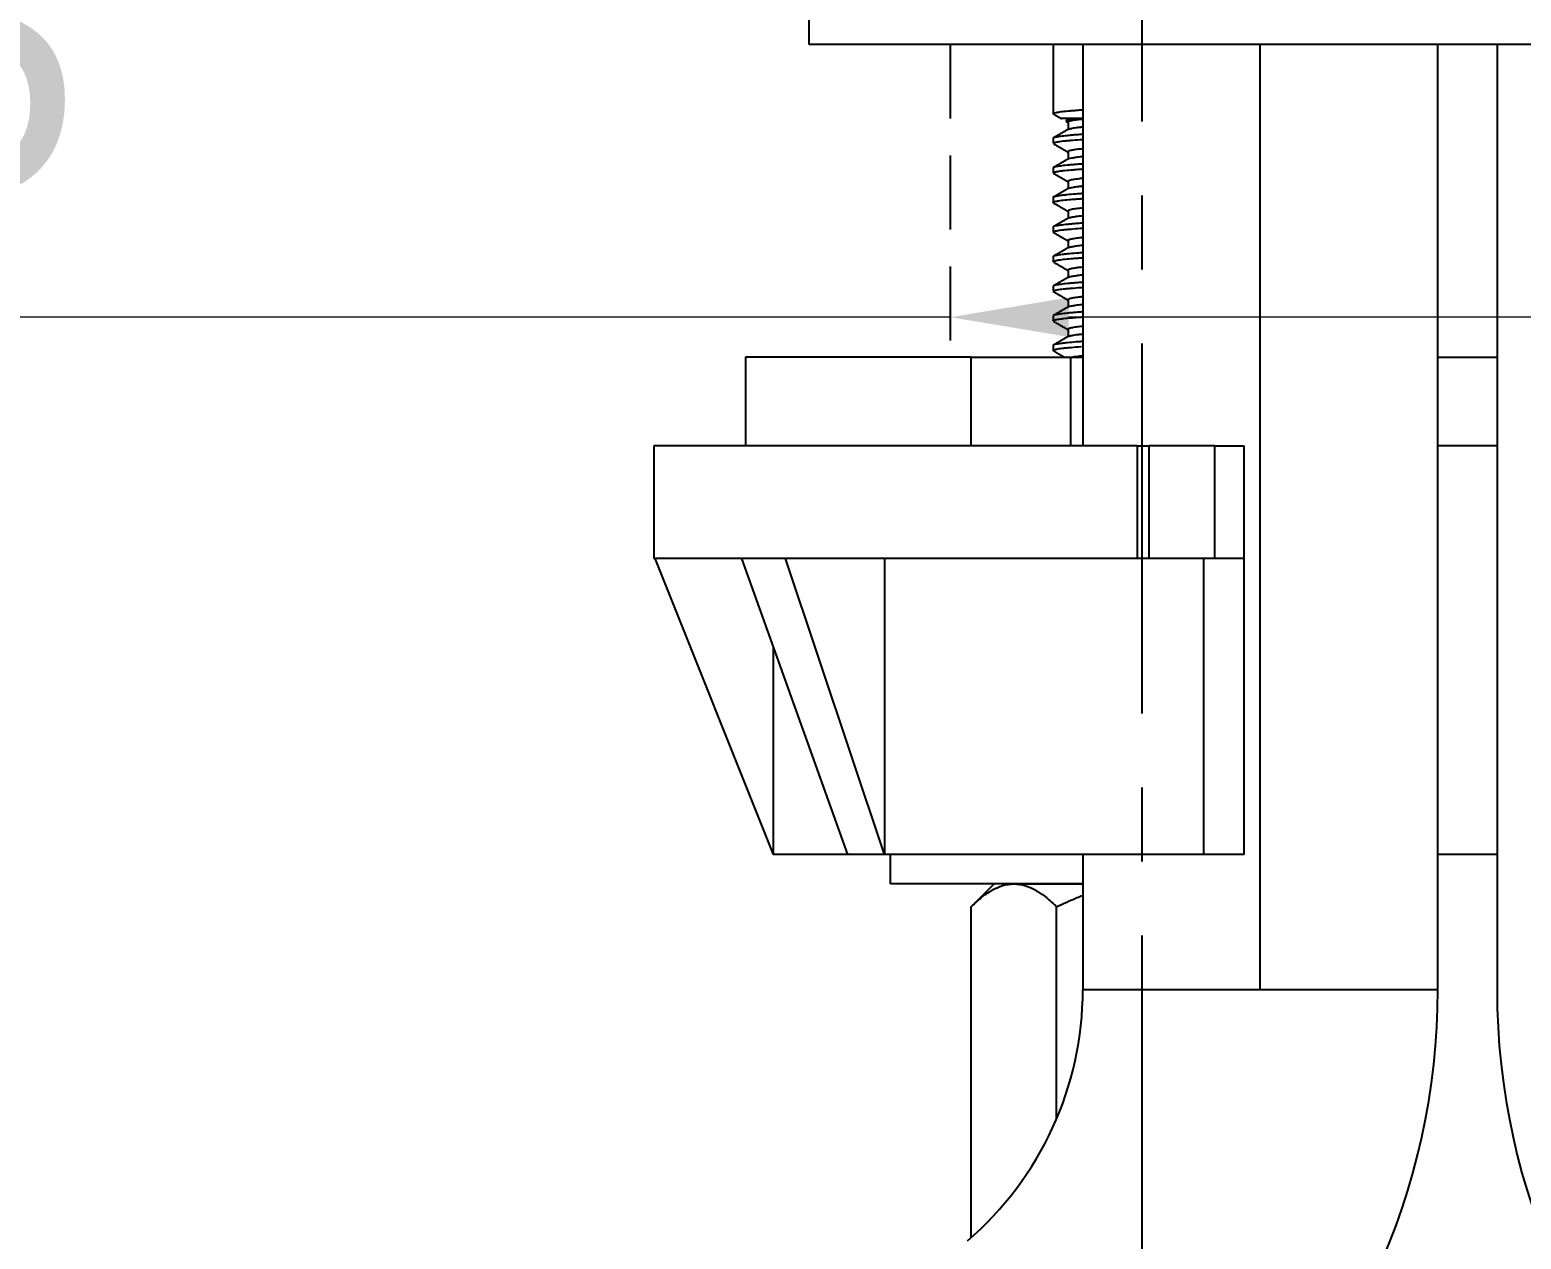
# Model space of a CAD drawing. Extents: x 77 to 788, y 36 to 557.
# Drawn here: x 508.8 to 559.2, y 206 to 246.8 of the extents above; entities that cross this region are included whole.
import ezdxf

# ---------------------------------------------------------------- set-up
doc = ezdxf.new("R2010")
doc.units = 0
doc.header["$LTSCALE"] = 10
doc.header["$MEASUREMENT"] = 0
doc.header["$PDMODE"] = 3
doc.header["$PDSIZE"] = -10
doc.linetypes.add('CENTER', pattern=[2, 1.25, -0.25, 0.25, -0.25])
doc.linetypes.add('HIDDEN', pattern=[0.375, 0.25, -0.125])
doc.layers.get('0').update_dxf_attribs({"linetype": 'CONTINUOUS'})
doc.layers.get('DEFPOINTS').update_dxf_attribs({"linetype": 'CONTINUOUS'})
doc.layers.add('1', color=7, linetype='CONTINUOUS')
doc.styles.add('Daelim Dimension', font='NanumGothic.ttf')
doc.dimstyles.new('DEFAULT', dxfattribs={"dimscale": 2, "dimtxt": 2, "dimasz": 2, "dimexe": 0, "dimexo": 2, "dimgap": 1, "dimtad": 1, "dimdec": 0, "dimzin": 9, "dimdsep": 46, "dimtxsty": 'Daelim Dimension', "dimcen": 0.5, "dimclrd": 5, "dimclre": 5, "dimclrt": 256, "dimadec": 1, "dimazin": 0, "dimtfac": 1, "dimtdec": 0, "dimtix": 1, "dimtmove": 0, "dimatfit": 3, "dimfxl": 0, "dimtolj": 1, "dimtzin": 1, "dimlwd": 9, "dimlwe": 9, "dimarcsym": 0})

# ---------------------------------------------------------------- blocks, each defined once
blk = doc.blocks.new('*D40')
at = {"color": 5, "lineweight": 9, "ltscale": 0.5}
for p, q in [((539.936, 237.106), (427.237, 237.106)), ((539.936, 236.982), (539.936, 237.106)), ((570.936, 237.106), (543.936, 237.106)), ((574.936, 237.037), (574.936, 237.106))]:
    blk.add_line(p, q, dxfattribs=at)
at = {"color": 5, "ltscale": 0.5}
for points in [[(543.936, 237.773), (543.936, 236.44), (539.936, 237.106)], [(570.936, 237.773), (570.936, 236.44), (574.936, 237.106)]]:
    blk.add_solid(points, dxfattribs=at)
at = {"layer": 'DEFPOINTS', "color": 0, "ltscale": 0.5}
for p in [(539.936, 240.982), (574.936, 241.037), (574.936, 237.106)]:
    blk.add_point(p, dxfattribs=at)
at = {"color": 7, "lineweight": -3, "ltscale": 0.5, "insert": (471.426, 245.744), "char_height": 10, "attachment_point": 5, "style": 'Daelim Dimension'}
blk.add_mtext('\\A1;설치구멍 %%C35', dxfattribs=at)

msp = doc.modelspace()

# ---------------------------------------------------------------- linework, layer by layer
at = {"color": 1, "linetype": 'CENTER'}
msp.add_line((546.415, 256.216), (546.415, 183.319), dxfattribs=at)
at = {"color": 7, "linetype": 'HIDDEN', "lineweight": -3}
msp.add_line((539.936, 246.319), (539.936, 235.645), dxfattribs=at)
at = {"layer": '1', "color": 7, "linetype": 'Continuous', "lineweight": -3}
for p, q in [((535.165, 246.319), (535.165, 247.319)), ((579.665, 246.319), (535.165, 246.319)), ((543.415, 246.319), (543.415, 243.984)), ((544.415, 246.318), (544.415, 232.755)), ((550.415, 214.375), (550.415, 246.318)), ((556.415, 214.375), (556.415, 246.318)), ((558.415, 246.318), (558.415, 214.375)), ((543.915, 243.819), (543.854, 243.757)), ((543.915, 243.696), (543.915, 243.45)), ((543.415, 243.153), (543.415, 242.985)), ((543.915, 242.696), (543.915, 242.45)), ((543.415, 242.153), (543.415, 241.985)), ((543.915, 241.696), (543.915, 241.45)), ((543.415, 241.153), (543.415, 240.984)), ((543.915, 240.696), (543.915, 240.45)), ((543.415, 240.153), (543.415, 239.985)), ((543.915, 239.696), (543.915, 239.45)), ((543.415, 239.152), (543.415, 238.984)), ((543.915, 238.696), (543.915, 238.45)), ((543.415, 238.153), (543.415, 237.985)), ((543.915, 237.696), (543.915, 237.45)), ((543.415, 237.153), (543.415, 236.985)), ((543.915, 236.696), (543.915, 236.45)), ((543.415, 236.153), (543.415, 235.984)), ((533.015, 235.755), (533.015, 232.755)), ((540.637, 235.755), (533.015, 235.755)), ((540.637, 235.755), (544.015, 235.755)), ((540.637, 232.755), (540.637, 235.755)), ((544.015, 235.755), (544.415, 235.755)), ((544.015, 232.755), (544.015, 235.755)), ((556.415, 235.755), (557.515, 235.755)), ((557.515, 235.755), (558.415, 235.755)), ((529.915, 232.755), (529.915, 228.955)), ((546.248, 232.755), (529.915, 232.755)), ((546.248, 232.755), (546.654, 232.755)), ((546.248, 232.755), (546.248, 228.955)), ((548.87, 232.755), (546.654, 232.755)), ((546.654, 228.955), (546.654, 232.755)), ((548.87, 232.755), (549.87, 232.755)), ((548.87, 232.755), (548.87, 228.955)), ((549.87, 228.955), (549.87, 232.755)), ((557.515, 232.755), (556.415, 232.755)), ((558.415, 232.755), (557.515, 232.755)), ((529.915, 228.955), (529.954, 228.955)), ((529.954, 228.955), (533.949, 218.955)), ((532.885, 228.955), (529.954, 228.955)), ((532.884, 228.953), (536.467, 218.955)), ((534.365, 228.955), (532.902, 228.955)), ((537.717, 218.955), (534.365, 228.955)), ((546.248, 228.955), (534.365, 228.955)), ((537.717, 228.955), (537.717, 218.955)), ((546.654, 228.955), (546.248, 228.955)), ((548.87, 228.955), (546.654, 228.955)), ((548.49, 228.955), (548.49, 218.955)), ((549.87, 228.955), (548.87, 228.955)), ((549.87, 218.955), (549.87, 228.955)), ((533.949, 225.982), (533.949, 218.955)), ((536.467, 218.955), (533.949, 218.955)), ((537.717, 218.955), (536.467, 218.955)), ((548.49, 218.955), (537.717, 218.955)), ((537.915, 217.955), (537.915, 218.955)), ((544.415, 218.955), (544.415, 214.375)), ((549.87, 218.955), (548.49, 218.955)), ((557.415, 218.955), (556.415, 218.955)), ((558.415, 218.955), (557.415, 218.955)), ((544.416, 217.955), (537.915, 217.955)), ((541.415, 217.955), (540.642, 217.181)), ((542.085, 217.955), (541.415, 217.955)), ((542.085, 217.955), (544.415, 217.955)), ((540.642, 206.005), (540.642, 217.181)), ((543.529, 210.013), (543.529, 217.181)), ((550.415, 214.375), (544.415, 214.375)), ((556.415, 214.375), (550.415, 214.375)), ((558.415, 214.375), (558.415, 214.375))]:
    msp.add_line(p, q, dxfattribs=at)
for centre, radius, start, end in [((533.245, 214.375), 11.17, 310.6169, 0), ((533.245, 214.375), 23.17, 310.6169, 0), ((581.585, 214.375), 23.17, 180, 229.3831)]:
    msp.add_arc(centre, radius, start, end, dxfattribs=at)
msp.add_ellipse((556.808, 161.906), major_axis=(-24.035, 67.007), ratio=0.179914, start_param=6.272626, end_param=6.273977, dxfattribs=at)
for points, knots in [([(543.415, 243.984), (543.415, 243.985), (543.415, 243.986), (543.417, 243.991), (543.421, 243.995), (543.445, 244.009), (543.473, 244.018), (543.526, 244.029), (543.537, 244.032), (543.562, 244.036), (543.575, 244.038), (543.616, 244.045), (543.647, 244.049), (543.747, 244.062), (543.826, 244.071), (543.94, 244.081), (543.963, 244.083), (544.012, 244.087), (544.037, 244.089), (544.113, 244.096), (544.167, 244.1), (544.275, 244.108), (544.33, 244.112), (544.387, 244.116)], [0, 0, 0, 0, 0.017815, 0.017815, 0.116522, 0.116522, 0.313936, 0.313936, 0.36329, 0.36329, 0.412643, 0.412643, 0.51135, 0.51135, 0.708764, 0.708764, 0.758118, 0.758118, 0.807471, 0.807471, 0.906179, 0.906179, 1, 1, 1, 1]), ([(543.43, 243.969), (543.427, 243.97), (543.424, 243.972), (543.421, 243.975), (543.419, 243.976), (543.418, 243.977)], [0, 0, 0, 0, 0.560519, 0.560519, 1, 1, 1, 1]), ([(544.403, 243.819), (544.401, 243.819), (544.399, 243.819), (544.361, 243.819), (544.327, 243.819), (544.276, 243.819), (544.26, 243.819), (544.227, 243.819), (544.212, 243.819), (544.134, 243.819), (544.077, 243.819), (543.975, 243.819), (543.929, 243.819), (543.869, 243.819), (543.85, 243.819), (543.815, 243.819), (543.8, 243.819), (543.757, 243.819), (543.735, 243.819), (543.703, 243.819), (543.693, 243.819), (543.689, 243.819), (543.688, 243.819), (543.688, 243.819), (543.688, 243.819), (543.689, 243.819)], [0, 0, 0, 0, 0.00382, 0.00382, 0.081783, 0.081783, 0.120765, 0.120765, 0.159747, 0.159747, 0.315673, 0.315673, 0.4716, 0.4716, 0.549563, 0.549563, 0.627526, 0.627526, 0.783453, 0.783453, 0.939379, 0.939379, 0.978361, 0.978361, 1, 1, 1, 1]), ([(543.837, 243.741), (543.84, 243.744), (543.848, 243.747), (543.869, 243.754), (543.882, 243.756), (543.906, 243.761), (543.914, 243.762), (543.933, 243.765), (543.943, 243.767), (543.997, 243.774), (544.051, 243.78), (544.148, 243.788), (544.182, 243.791), (544.239, 243.795), (544.258, 243.796), (544.299, 243.799), (544.32, 243.801), (544.362, 243.803), (544.384, 243.805), (544.407, 243.806)], [0, 0, 0, 0, 0.154201, 0.154201, 0.284324, 0.284324, 0.349385, 0.349385, 0.414447, 0.414447, 0.674693, 0.674693, 0.804816, 0.804816, 0.869877, 0.869877, 0.934939, 0.934939, 1, 1, 1, 1]), ([(544.398, 243.797), (544.387, 243.796), (544.377, 243.795), (544.327, 243.789), (544.29, 243.785), (544.238, 243.779), (544.221, 243.777), (544.189, 243.772), (544.174, 243.77), (544.1, 243.759), (544.052, 243.751), (543.995, 243.737), (543.979, 243.733), (543.958, 243.726), (543.952, 243.724), (543.941, 243.719), (543.936, 243.717), (543.921, 243.708), (543.915, 243.701), (543.915, 243.695)], [0, 0, 0, 0, 0.035124, 0.035124, 0.164257, 0.164257, 0.228823, 0.228823, 0.293389, 0.293389, 0.551655, 0.551655, 0.680787, 0.680787, 0.745354, 0.745354, 0.80992, 0.80992, 1, 1, 1, 1]), ([(543.927, 243.457), (543.934, 243.461), (543.943, 243.466), (543.961, 243.472), (543.968, 243.474), (543.983, 243.478), (543.991, 243.48), (544.035, 243.491), (544.081, 243.499), (544.165, 243.512), (544.211, 243.519), (544.263, 243.525), (544.298, 243.53), (544.317, 243.532), (544.354, 243.537), (544.373, 243.539), (544.392, 243.541)], [0, 0, 0, 0, 0.152228, 0.152228, 0.22958, 0.22958, 0.306931, 0.306931, 0.616337, 0.616337, 0.77104, 0.848392, 0.848392, 0.925743, 0.925743, 1, 1, 1, 1]), ([(544.385, 243.285), (544.37, 243.284), (544.355, 243.283), (544.283, 243.277), (544.227, 243.273), (544.159, 243.267), (544.146, 243.266), (544.12, 243.264), (544.081, 243.261), (544.043, 243.257), (543.971, 243.251), (543.925, 243.246), (543.796, 243.233), (543.721, 243.224), (543.641, 243.213), (543.626, 243.211), (543.597, 243.207), (543.584, 243.205), (543.545, 243.199), (543.523, 243.195), (543.465, 243.182), (543.439, 243.174), (543.422, 243.164), (543.42, 243.162), (543.416, 243.158), (543.415, 243.156), (543.415, 243.153), (543.415, 243.153), (543.415, 243.153)], [0, 0, 0, 0, 0.024068, 0.024068, 0.121118, 0.121118, 0.145381, 0.145381, 0.169643, 0.218168, 0.218168, 0.315218, 0.315218, 0.509317, 0.509317, 0.557842, 0.557842, 0.606367, 0.606367, 0.703417, 0.703417, 0.897516, 0.897516, 0.946041, 0.946041, 0.994566, 0.994566, 1, 1, 1, 1]), ([(543.415, 242.984), (543.415, 242.992), (543.427, 243.001), (543.464, 243.014), (543.48, 243.019), (543.509, 243.026), (543.519, 243.028), (543.541, 243.032), (543.553, 243.035), (543.616, 243.046), (543.678, 243.054), (543.789, 243.066), (543.829, 243.071), (543.893, 243.077), (543.916, 243.079), (543.961, 243.083), (543.985, 243.085), (544.105, 243.095), (544.211, 243.103), (544.345, 243.113), (544.364, 243.115), (544.382, 243.116)], [0, 0, 0, 0, 0.192546, 0.192546, 0.289596, 0.289596, 0.338121, 0.338121, 0.386646, 0.386646, 0.580745, 0.580745, 0.677795, 0.677795, 0.72632, 0.72632, 0.774845, 0.774845, 0.968944, 0.968944, 1, 1, 1, 1]), ([(544.39, 242.796), (544.326, 242.789), (544.268, 242.783), (544.184, 242.772), (544.154, 242.768), (544.113, 242.761), (544.099, 242.759), (544.074, 242.754), (544.062, 242.752), (544.007, 242.741), (543.973, 242.732), (543.939, 242.718), (543.93, 242.714), (543.922, 242.707), (543.919, 242.705), (543.916, 242.7), (543.915, 242.698), (543.915, 242.696), (543.915, 242.695), (543.915, 242.695)], [0, 0, 0, 0, 0.208336, 0.208336, 0.338545, 0.338545, 0.403649, 0.403649, 0.468754, 0.468754, 0.729173, 0.729173, 0.859382, 0.859382, 0.924487, 0.924487, 0.989591, 0.989591, 1, 1, 1, 1]), ([(543.93, 242.459), (543.931, 242.459), (543.932, 242.46), (543.936, 242.462), (543.941, 242.464), (543.968, 242.475), (544, 242.483), (544.065, 242.496), (544.089, 242.5), (544.129, 242.507), (544.144, 242.509), (544.173, 242.513), (544.189, 242.515), (544.258, 242.525), (544.318, 242.533), (544.385, 242.54)], [0, 0, 0, 0, 0.014669, 0.014669, 0.094388, 0.094388, 0.413266, 0.413266, 0.572704, 0.572704, 0.652424, 0.652424, 0.732143, 0.732143, 1, 1, 1, 1]), ([(544.384, 242.284), (544.37, 242.283), (544.357, 242.283), (544.285, 242.277), (544.229, 242.273), (544.123, 242.264), (544.072, 242.26), (543.999, 242.253), (543.975, 242.251), (543.929, 242.246), (543.906, 242.244), (543.797, 242.233), (543.722, 242.224), (543.596, 242.207), (543.544, 242.199), (543.465, 242.183), (543.439, 242.175), (543.419, 242.162), (543.416, 242.158), (543.415, 242.154), (543.415, 242.153), (543.415, 242.153)], [0, 0, 0, 0, 0.022515, 0.022515, 0.119565, 0.119565, 0.216615, 0.216615, 0.26514, 0.26514, 0.313664, 0.313664, 0.507764, 0.507764, 0.701863, 0.701863, 0.895962, 0.895962, 0.993012, 0.993012, 1, 1, 1, 1]), ([(543.415, 241.984), (543.415, 241.988), (543.418, 241.992), (543.426, 241.998), (543.428, 241.999), (543.432, 242.001), (543.434, 242.002), (543.441, 242.006), (543.446, 242.008), (543.478, 242.019), (543.516, 242.028), (543.592, 242.041), (543.62, 242.046), (543.667, 242.052), (543.684, 242.054), (543.718, 242.058), (543.736, 242.061), (543.83, 242.071), (543.915, 242.079), (544.059, 242.091), (544.11, 242.095), (544.19, 242.102), (544.217, 242.104), (544.273, 242.108), (544.301, 242.11), (544.352, 242.114), (544.374, 242.115), (544.396, 242.117)], [0, 0, 0, 0, 0.096451, 0.096451, 0.120563, 0.120563, 0.144676, 0.144676, 0.192901, 0.192901, 0.385802, 0.385802, 0.482253, 0.482253, 0.530478, 0.530478, 0.578704, 0.578704, 0.771605, 0.771605, 0.868056, 0.868056, 0.916281, 0.916281, 0.964506, 0.964506, 1, 1, 1, 1]), ([(544.392, 241.796), (544.372, 241.794), (544.353, 241.792), (544.315, 241.788), (544.296, 241.786), (544.207, 241.775), (544.146, 241.767), (544.07, 241.754), (544.036, 241.747), (544.007, 241.74), (543.99, 241.736), (543.982, 241.734), (543.945, 241.722), (543.926, 241.713), (543.916, 241.701), (543.915, 241.698), (543.915, 241.695)], [0, 0, 0, 0, 0.064063, 0.064063, 0.129168, 0.129168, 0.389586, 0.389586, 0.519795, 0.584899, 0.584899, 0.650004, 0.650004, 0.910422, 0.910422, 1, 1, 1, 1]), ([(543.928, 241.458), (543.937, 241.464), (543.953, 241.47), (543.982, 241.478), (543.99, 241.48), (544.008, 241.484), (544.017, 241.486), (544.048, 241.493), (544.071, 241.497), (544.147, 241.51), (544.208, 241.518), (544.296, 241.53), (544.315, 241.532), (544.353, 241.536), (544.372, 241.539), (544.396, 241.541), (544.398, 241.542), (544.401, 241.542)], [0, 0, 0, 0, 0.223039, 0.223039, 0.299632, 0.299632, 0.376226, 0.376226, 0.529412, 0.529412, 0.835784, 0.835784, 0.912378, 0.912378, 0.988971, 0.988971, 1, 1, 1, 1]), ([(544.397, 241.285), (544.381, 241.284), (544.364, 241.283), (544.318, 241.28), (544.289, 241.278), (544.233, 241.273), (544.205, 241.271), (544.071, 241.26), (543.974, 241.251), (543.844, 241.238), (543.804, 241.233), (543.747, 241.227), (543.729, 241.225), (543.693, 241.22), (543.677, 241.218), (543.597, 241.207), (543.545, 241.199), (543.486, 241.187), (543.47, 241.183), (543.45, 241.177), (543.444, 241.175), (543.434, 241.171), (543.43, 241.169), (543.419, 241.162), (543.416, 241.158), (543.415, 241.154), (543.415, 241.153), (543.415, 241.153)], [0, 0, 0, 0, 0.027006, 0.027006, 0.075232, 0.075232, 0.123457, 0.123457, 0.316358, 0.316358, 0.412808, 0.412808, 0.461034, 0.461034, 0.509259, 0.509259, 0.70216, 0.70216, 0.79861, 0.79861, 0.846836, 0.846836, 0.895061, 0.895061, 0.991511, 0.991511, 1, 1, 1, 1]), ([(543.432, 240.968), (543.43, 240.969), (543.427, 240.97), (543.422, 240.973), (543.42, 240.975), (543.416, 240.98), (543.415, 240.982), (543.415, 240.993), (543.428, 241.001), (543.466, 241.015), (543.482, 241.019), (543.511, 241.026), (543.521, 241.028), (543.543, 241.033), (543.556, 241.035), (543.619, 241.046), (543.682, 241.055), (543.831, 241.071), (543.917, 241.079), (544.038, 241.09), (544.063, 241.092), (544.114, 241.096), (544.141, 241.098), (544.22, 241.104), (544.276, 241.108), (544.35, 241.114), (544.367, 241.115), (544.384, 241.116)], [0, 0, 0, 0, 0.025552, 0.025552, 0.068715, 0.068715, 0.111878, 0.111878, 0.28453, 0.28453, 0.370856, 0.370856, 0.414019, 0.414019, 0.457182, 0.457182, 0.629834, 0.629834, 0.802486, 0.802486, 0.845649, 0.845649, 0.888812, 0.888812, 0.975138, 0.975138, 1, 1, 1, 1]), ([(544.384, 240.795), (544.371, 240.794), (544.359, 240.793), (544.308, 240.787), (544.272, 240.783), (544.205, 240.775), (544.174, 240.77), (544.087, 240.757), (543.994, 240.74), (543.943, 240.722), (543.925, 240.71), (543.922, 240.708), (543.918, 240.703), (543.917, 240.701), (543.915, 240.698), (543.915, 240.696), (543.915, 240.695)], [0, 0, 0, 0, 0.042017, 0.042017, 0.173319, 0.173319, 0.304622, 0.304622, 0.567227, 0.829832, 0.829832, 0.895484, 0.895484, 0.961135, 0.961135, 1, 1, 1, 1]), ([(543.929, 240.458), (543.93, 240.459), (543.931, 240.459), (543.936, 240.462), (543.941, 240.464), (543.951, 240.468), (543.957, 240.47), (543.978, 240.477), (543.994, 240.481), (544.05, 240.493), (544.098, 240.502), (544.171, 240.513), (544.187, 240.515), (544.219, 240.52), (544.235, 240.522), (544.287, 240.529), (544.323, 240.533), (544.37, 240.538), (544.378, 240.539), (544.387, 240.54)], [0, 0, 0, 0, 0.020199, 0.020199, 0.099114, 0.099114, 0.178028, 0.178028, 0.335857, 0.335857, 0.651514, 0.651514, 0.730428, 0.730428, 0.809343, 0.809343, 0.967171, 0.967171, 1, 1, 1, 1]), ([(544.386, 240.285), (544.315, 240.28), (544.247, 240.274), (544.129, 240.265), (544.078, 240.26), (543.979, 240.251), (543.933, 240.247), (543.803, 240.233), (543.727, 240.225), (543.631, 240.212), (543.602, 240.208), (543.563, 240.202), (543.55, 240.199), (543.527, 240.195), (543.517, 240.193), (543.467, 240.183), (543.441, 240.175), (543.42, 240.163), (543.416, 240.159), (543.415, 240.154), (543.415, 240.153), (543.415, 240.153)], [0, 0, 0, 0, 0.116459, 0.116459, 0.213509, 0.213509, 0.310558, 0.310558, 0.504657, 0.504657, 0.601706, 0.601706, 0.650231, 0.650231, 0.698756, 0.698756, 0.892855, 0.892855, 0.989904, 0.989904, 1, 1, 1, 1]), ([(543.415, 239.984), (543.415, 239.984), (543.415, 239.984), (543.415, 239.993), (543.428, 240.002), (543.457, 240.012), (543.461, 240.013), (543.468, 240.015), (543.48, 240.019), (543.493, 240.022), (543.522, 240.029), (543.544, 240.033), (543.621, 240.046), (543.683, 240.055), (543.777, 240.065), (543.797, 240.067), (543.838, 240.071), (543.9, 240.078), (543.969, 240.084), (544.114, 240.096), (544.22, 240.104), (544.36, 240.114), (544.383, 240.116), (544.408, 240.118)], [0, 0, 0, 0, 0.003071, 0.003071, 0.194788, 0.194788, 0.218753, 0.218753, 0.242718, 0.290647, 0.290647, 0.386506, 0.386506, 0.578223, 0.578223, 0.626152, 0.626152, 0.674081, 0.76994, 0.76994, 0.961657, 0.961657, 1, 1, 1, 1]), ([(544.408, 239.798), (544.391, 239.796), (544.375, 239.795), (544.34, 239.791), (544.321, 239.789), (544.266, 239.782), (544.232, 239.778), (544.137, 239.765), (544.084, 239.757), (544.03, 239.746), (544.02, 239.743), (544.001, 239.739), (543.993, 239.737), (543.969, 239.73), (543.955, 239.725), (543.925, 239.712), (543.915, 239.704), (543.915, 239.695)], [0, 0, 0, 0, 0.051743, 0.051743, 0.11578, 0.11578, 0.243855, 0.243855, 0.500005, 0.500005, 0.564043, 0.564043, 0.62808, 0.62808, 0.756155, 0.756155, 1, 1, 1, 1]), ([(543.928, 239.458), (543.934, 239.462), (543.943, 239.465), (543.966, 239.473), (543.981, 239.478), (544.007, 239.484), (544.016, 239.486), (544.037, 239.49), (544.047, 239.492), (544.105, 239.503), (544.206, 239.519), (544.338, 239.535), (544.403, 239.542)], [0, 0, 0, 0, 0.142158, 0.142158, 0.295344, 0.295344, 0.371937, 0.371937, 0.44853, 0.44853, 0.754902, 1, 1, 1, 1]), ([(544.409, 239.286), (544.39, 239.285), (544.372, 239.284), (544.295, 239.278), (544.239, 239.274), (544.078, 239.261), (543.98, 239.252), (543.871, 239.241), (543.85, 239.238), (543.809, 239.234), (543.789, 239.232), (543.732, 239.225), (543.696, 239.221), (543.6, 239.208), (543.548, 239.2), (543.499, 239.19), (543.489, 239.187), (543.472, 239.183), (543.465, 239.181), (543.444, 239.175), (543.424, 239.167), (543.416, 239.159), (543.415, 239.154), (543.415, 239.154), (543.415, 239.153)], [0, 0, 0, 0, 0.029908, 0.029908, 0.125767, 0.125767, 0.317485, 0.317485, 0.365415, 0.365415, 0.413344, 0.413344, 0.509203, 0.509203, 0.700921, 0.700921, 0.748851, 0.748851, 0.79678, 0.79678, 0.892639, 0.988498, 0.988498, 1, 1, 1, 1]), ([(543.415, 238.984), (543.415, 238.984), (543.415, 238.984), (543.415, 238.987), (543.416, 238.989), (543.42, 238.993), (543.422, 238.995), (543.432, 239.002), (543.442, 239.007), (543.481, 239.02), (543.52, 239.029), (543.584, 239.04), (543.597, 239.042), (543.619, 239.045), (543.626, 239.046), (543.642, 239.049), (543.681, 239.054), (543.724, 239.059), (543.836, 239.072), (543.922, 239.08), (544.043, 239.09), (544.068, 239.092), (544.12, 239.096), (544.146, 239.098), (544.227, 239.105), (544.283, 239.109), (544.356, 239.114), (544.371, 239.115), (544.386, 239.116)], [0, 0, 0, 0, 0.004659, 0.004659, 0.053184, 0.053184, 0.101708, 0.101708, 0.198758, 0.198758, 0.392857, 0.392857, 0.441382, 0.441382, 0.465645, 0.465645, 0.489907, 0.586957, 0.586957, 0.781056, 0.781056, 0.829581, 0.829581, 0.878106, 0.878106, 0.975155, 0.975155, 1, 1, 1, 1]), ([(544.385, 238.796), (544.341, 238.791), (544.3, 238.786), (544.244, 238.78), (544.227, 238.777), (544.195, 238.773), (544.179, 238.771), (544.135, 238.765), (544.107, 238.76), (544.034, 238.747), (543.995, 238.738), (543.961, 238.727), (543.954, 238.725), (543.943, 238.72), (543.938, 238.718), (543.926, 238.711), (543.92, 238.706), (543.916, 238.7), (543.915, 238.697), (543.915, 238.695)], [0, 0, 0, 0, 0.144959, 0.144959, 0.21061, 0.21061, 0.276262, 0.276262, 0.407564, 0.407564, 0.67017, 0.67017, 0.735821, 0.735821, 0.801472, 0.801472, 0.932775, 0.932775, 1, 1, 1, 1]), ([(543.928, 238.458), (543.933, 238.461), (543.938, 238.463), (543.951, 238.468), (543.957, 238.47), (543.97, 238.474), (543.978, 238.477), (544.018, 238.487), (544.061, 238.495), (544.14, 238.508), (544.184, 238.515), (544.234, 238.522), (544.268, 238.526), (544.286, 238.528), (544.331, 238.534), (544.359, 238.537), (544.389, 238.541)], [0, 0, 0, 0, 0.103751, 0.103751, 0.181876, 0.181876, 0.260001, 0.260001, 0.572501, 0.572501, 0.72875, 0.806875, 0.806875, 0.885, 0.885, 1, 1, 1, 1]), ([(544.388, 238.285), (544.319, 238.28), (544.252, 238.275), (544.162, 238.267), (544.135, 238.265), (544.083, 238.261), (544.058, 238.259), (543.984, 238.252), (543.938, 238.247), (543.808, 238.234), (543.732, 238.225), (543.651, 238.215), (543.635, 238.212), (543.606, 238.208), (543.592, 238.206), (543.552, 238.2), (543.529, 238.196), (543.469, 238.184), (543.442, 238.176), (543.424, 238.165), (543.421, 238.163), (543.418, 238.16), (543.417, 238.159), (543.416, 238.157), (543.415, 238.155), (543.415, 238.154), (543.415, 238.153)], [0, 0, 0, 0, 0.113354, 0.113354, 0.16188, 0.16188, 0.210405, 0.210405, 0.307455, 0.307455, 0.501555, 0.501555, 0.55008, 0.55008, 0.598605, 0.598605, 0.695655, 0.695655, 0.889755, 0.889755, 0.93828, 0.93828, 0.962542, 0.962542, 0.986805, 1, 1, 1, 1]), ([(543.415, 237.984), (543.415, 237.984), (543.415, 237.984), (543.416, 237.993), (543.429, 238.002), (543.462, 238.013), (543.469, 238.016), (543.486, 238.02), (543.495, 238.022), (543.524, 238.029), (543.547, 238.034), (543.624, 238.047), (543.688, 238.055), (543.8, 238.068), (543.841, 238.072), (543.895, 238.077), (543.907, 238.078), (543.929, 238.08), (543.963, 238.083), (543.999, 238.086), (544.12, 238.096), (544.227, 238.105), (544.357, 238.114), (544.371, 238.115), (544.385, 238.116)], [0, 0, 0, 0, 0.006211, 0.006211, 0.20031, 0.20031, 0.248835, 0.248835, 0.29736, 0.29736, 0.39441, 0.39441, 0.588509, 0.588509, 0.685559, 0.685559, 0.709821, 0.709821, 0.734084, 0.782609, 0.782609, 0.976708, 0.976708, 1, 1, 1, 1]), ([(544.393, 237.796), (544.37, 237.794), (544.348, 237.792), (544.252, 237.781), (544.187, 237.773), (544.118, 237.762), (544.104, 237.76), (544.079, 237.755), (544.067, 237.753), (544.033, 237.746), (544.013, 237.742), (543.961, 237.728), (543.938, 237.719), (543.922, 237.708), (543.92, 237.706), (543.917, 237.701), (543.916, 237.699), (543.915, 237.696), (543.915, 237.696), (543.915, 237.695)], [0, 0, 0, 0, 0.072917, 0.072917, 0.333334, 0.333334, 0.398439, 0.398439, 0.463543, 0.463543, 0.593752, 0.593752, 0.85417, 0.85417, 0.919274, 0.919274, 0.984378, 0.984378, 1, 1, 1, 1]), ([(543.93, 237.459), (543.932, 237.46), (543.935, 237.462), (543.956, 237.471), (543.986, 237.479), (544.046, 237.492), (544.068, 237.496), (544.106, 237.503), (544.12, 237.505), (544.148, 237.509), (544.163, 237.512), (544.239, 237.523), (544.309, 237.532), (544.389, 237.541)], [0, 0, 0, 0, 0.053034, 0.053034, 0.368689, 0.368689, 0.526517, 0.526517, 0.605431, 0.605431, 0.684345, 0.684345, 1, 1, 1, 1]), ([(544.387, 237.285), (544.319, 237.28), (544.254, 237.275), (544.138, 237.266), (544.087, 237.261), (544.013, 237.254), (543.989, 237.252), (543.942, 237.248), (543.92, 237.245), (543.809, 237.234), (543.733, 237.225), (543.604, 237.208), (543.551, 237.2), (543.506, 237.191), (543.501, 237.19), (543.491, 237.188), (543.478, 237.185), (543.466, 237.182), (543.446, 237.176), (543.425, 237.168), (543.416, 237.159), (543.415, 237.154), (543.415, 237.153), (543.415, 237.152)], [0, 0, 0, 0, 0.111111, 0.111111, 0.207562, 0.207562, 0.255787, 0.255787, 0.304012, 0.304012, 0.496913, 0.496913, 0.689815, 0.689815, 0.713927, 0.713927, 0.73804, 0.786265, 0.786265, 0.882716, 0.979166, 0.979166, 1, 1, 1, 1]), ([(543.415, 236.984), (543.415, 236.984), (543.415, 236.985), (543.416, 236.989), (543.419, 236.994), (543.43, 237), (543.434, 237.003), (543.444, 237.007), (543.45, 237.009), (543.483, 237.021), (543.522, 237.029), (543.6, 237.043), (543.629, 237.047), (543.677, 237.053), (543.693, 237.055), (543.729, 237.06), (543.747, 237.062), (543.842, 237.072), (543.928, 237.08), (544.074, 237.092), (544.125, 237.097), (544.205, 237.103), (544.233, 237.105), (544.275, 237.108), (544.29, 237.109), (544.318, 237.111), (544.333, 237.112), (544.364, 237.115), (544.382, 237.116), (544.399, 237.117)], [0, 0, 0, 0, 0.007716, 0.007716, 0.104167, 0.104167, 0.152392, 0.152392, 0.200617, 0.200617, 0.393519, 0.393519, 0.489969, 0.489969, 0.538194, 0.538194, 0.58642, 0.58642, 0.779321, 0.779321, 0.875771, 0.875771, 0.923997, 0.923997, 0.948109, 0.948109, 0.972222, 0.972222, 1, 1, 1, 1]), ([(544.394, 236.797), (544.356, 236.793), (544.319, 236.789), (544.249, 236.78), (544.216, 236.776), (544.123, 236.763), (544.072, 236.755), (544.01, 236.741), (543.992, 236.737), (543.969, 236.73), (543.963, 236.728), (543.95, 236.723), (543.945, 236.721), (543.923, 236.711), (543.915, 236.703), (543.915, 236.695)], [0, 0, 0, 0, 0.123959, 0.123959, 0.254167, 0.254167, 0.514585, 0.514585, 0.644793, 0.644793, 0.709897, 0.709897, 0.775002, 0.775002, 1, 1, 1, 1]), ([(543.927, 236.457), (543.935, 236.462), (543.947, 236.467), (543.969, 236.474), (543.977, 236.476), (543.993, 236.48), (544.002, 236.483), (544.03, 236.489), (544.051, 236.493), (544.123, 236.506), (544.181, 236.515), (544.266, 236.526), (544.284, 236.528), (544.32, 236.533), (544.339, 236.535), (544.372, 236.539), (544.385, 236.54), (544.398, 236.542)], [0, 0, 0, 0, 0.183824, 0.183824, 0.260417, 0.260417, 0.33701, 0.33701, 0.490197, 0.490197, 0.796569, 0.796569, 0.873162, 0.873162, 0.949756, 0.949756, 1, 1, 1, 1]), ([(544.389, 236.285), (544.381, 236.284), (544.373, 236.284), (544.335, 236.281), (544.306, 236.279), (544.249, 236.275), (544.221, 236.272), (544.086, 236.261), (543.988, 236.252), (543.857, 236.239), (543.816, 236.235), (543.758, 236.228), (543.739, 236.226), (543.713, 236.223), (543.704, 236.222), (543.687, 236.219), (543.678, 236.218), (543.605, 236.209), (543.552, 236.2), (543.492, 236.188), (543.475, 236.184), (543.454, 236.178), (543.447, 236.176), (543.437, 236.172), (543.432, 236.17), (543.421, 236.164), (543.416, 236.16), (543.415, 236.155), (543.415, 236.154), (543.415, 236.153)], [0, 0, 0, 0, 0.013199, 0.013199, 0.061723, 0.061723, 0.110248, 0.110248, 0.304347, 0.304347, 0.401396, 0.401396, 0.449921, 0.449921, 0.474183, 0.474183, 0.498445, 0.498445, 0.692544, 0.692544, 0.789593, 0.789593, 0.838118, 0.838118, 0.886643, 0.886643, 0.983692, 0.983692, 1, 1, 1, 1]), ([(543.427, 235.97), (543.426, 235.971), (543.425, 235.972), (543.421, 235.975), (543.418, 235.977), (543.416, 235.981), (543.415, 235.983), (543.416, 235.994), (543.43, 236.003), (543.471, 236.016), (543.487, 236.021), (543.517, 236.027), (543.527, 236.03), (543.55, 236.034), (543.563, 236.036), (543.628, 236.047), (543.692, 236.056), (543.805, 236.068), (543.846, 236.072), (543.911, 236.078), (543.933, 236.08), (543.98, 236.085), (544.004, 236.087), (544.127, 236.097), (544.234, 236.105), (544.359, 236.114), (544.367, 236.115), (544.376, 236.116)], [0, 0, 0, 0, 0.016244, 0.016244, 0.060382, 0.060382, 0.104521, 0.104521, 0.281074, 0.281074, 0.369351, 0.369351, 0.413489, 0.413489, 0.457628, 0.457628, 0.634181, 0.634181, 0.722458, 0.722458, 0.766596, 0.766596, 0.810735, 0.810735, 0.987288, 0.987288, 1, 1, 1, 1]), ([(544.386, 235.796), (544.335, 235.79), (544.288, 235.785), (544.211, 235.775), (544.18, 235.771), (544.136, 235.765), (544.122, 235.762), (544.097, 235.758), (544.087, 235.757), (544.077, 235.755)], [0, 0, 0, 0, 0.4, 0.4, 0.7125, 0.7125, 0.86875, 0.86875, 1, 1, 1, 1]), ([(540.642, 217.181), (540.755, 217.294), (540.869, 217.399), (541.101, 217.586), (541.219, 217.668), (541.459, 217.805), (541.581, 217.86), (541.767, 217.916), (541.83, 217.93), (541.926, 217.945), (541.958, 217.949), (542.021, 217.953), (542.053, 217.955), (542.085, 217.955)], [0, 0, 0, 0, 0.25, 0.25, 0.5, 0.5, 0.75, 0.75, 0.875, 0.875, 0.9375, 0.9375, 1, 1, 1, 1]), ([(542.085, 217.955), (542.212, 217.955), (542.337, 217.935), (542.584, 217.862), (542.706, 217.808), (542.857, 217.722), (542.887, 217.704), (542.947, 217.666), (542.977, 217.646), (543.067, 217.584), (543.126, 217.54), (543.301, 217.399), (543.416, 217.294), (543.529, 217.181)], [0, 0, 0, 0, 0.25, 0.25, 0.5, 0.5, 0.5625, 0.5625, 0.625, 0.625, 0.75, 0.75, 1, 1, 1, 1]), ([(543.529, 217.181), (543.755, 217.294), (543.984, 217.399), (544.28, 217.518), (544.344, 217.543), (544.408, 217.567)], [0, 0, 0, 0, 0.783853, 0.783853, 1, 1, 1, 1])]:
    msp.add_open_spline(points, degree=3, knots=knots, dxfattribs=at)
for points, degree in [([(543.423, 243.973), (543.556, 243.896), (543.69, 243.818)], 2), ([(543.932, 243.46), (543.675, 243.311), (543.418, 243.162)], 2), ([(543.841, 243.73), (543.915, 243.687)], 1), ([(543.421, 242.974), (543.668, 242.831), (543.915, 242.687)], 2), ([(543.938, 242.463), (543.681, 242.314), (543.423, 242.165)], 2), ([(543.418, 241.975), (543.667, 241.831), (543.915, 241.687)], 2), ([(543.933, 241.461), (543.676, 241.311), (543.418, 241.162)], 2), ([(543.423, 240.973), (543.669, 240.83), (543.915, 240.687)], 2), ([(543.936, 240.462), (543.679, 240.313), (543.421, 240.164)], 2), ([(543.418, 239.976), (543.666, 239.832), (543.915, 239.687)], 2), ([(543.934, 239.461), (543.677, 239.312), (543.42, 239.163)], 2), ([(543.424, 238.972), (543.67, 238.83), (543.915, 238.687)], 2), ([(543.934, 238.461), (543.677, 238.312), (543.419, 238.163)], 2), ([(543.418, 237.976), (543.667, 237.832), (543.915, 237.687)], 2), ([(543.937, 237.463), (543.68, 237.314), (543.423, 237.164)], 2), ([(543.423, 236.973), (543.669, 236.83), (543.915, 236.687)], 2), ([(543.933, 236.461), (543.675, 236.311), (543.418, 236.162)], 2), ([(543.419, 235.975), (543.609, 235.865), (543.799, 235.755)], 2)]:
    msp.add_open_spline(points, degree=degree, dxfattribs=at)

# ---------------------------------------------------------------- dimensions: what is measured, and where the dimension line sits
at = {"color": 7, "lineweight": -3, "ltscale": 0.5}
dim = msp.add_linear_dim(base=(574.936, 237.106), p1=(539.936, 240.982), p2=(574.936, 241.037), text='설치구멍 %%C<>', dimstyle='DEFAULT', override={"dimtxt": 5, "dimclrd": 5, "dimclre": 5, "dimclrt": 7}, dxfattribs=at)
dim.commit()
dim.dimension.update_dxf_attribs({"geometry": '*D40', "text_midpoint": (471.426, 237.106), "dimtype": 160})

doc.saveas('drawing.dxf')
